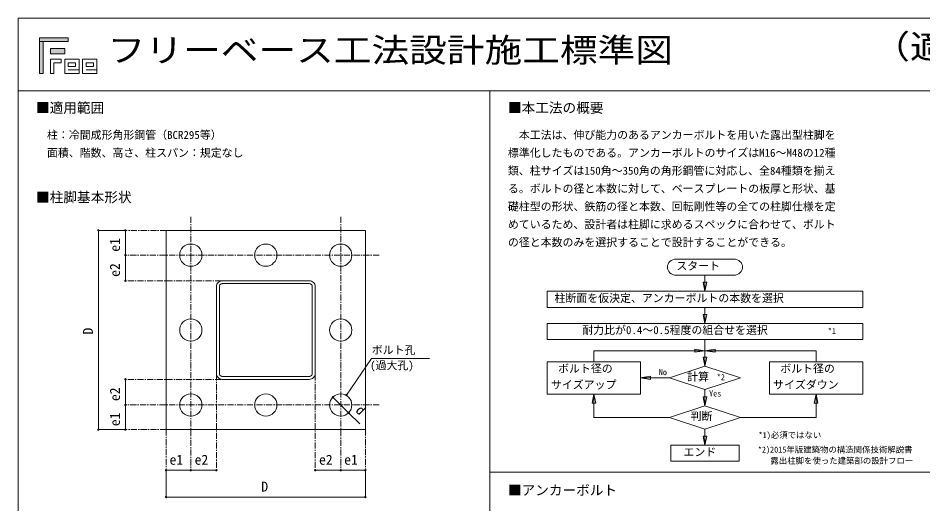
# Model space of a CAD drawing. Units: millimetres, scale not verified. Extents: x -29750 to 29507, y -17676 to 20635.
# Drawn here: x -29750 to -10813, y 10195 to 20375 of the extents above; entities that cross this region are included whole.
import ezdxf
from ezdxf.enums import TextEntityAlignment as Align

# ---------------------------------------------------------------- set-up
doc = ezdxf.new("R2010")
doc.units = ezdxf.units.MM
doc.header["$LTSCALE"] = 30
doc.linetypes.add('USER1', pattern=[6.773333, 4.233333, -0.846667, 0.846667, -0.846667])
for name, color, linetype, lineweight in [('0-1_0-F', 7, 'Continuous', 9), ('0-2_0-8_文字', 7, 'Continuous', 18), ('0-3_0-0', 7, 'Continuous', 9)]:
    doc.layers.add(name, color=color, linetype=linetype, lineweight=lineweight)
doc.styles.add('ＭＳ ゴシック', font='')
doc.styles.get('ＭＳ ゴシック').set_extended_font_data('MS Gothic')

msp = doc.modelspace()

# ---------------------------------------------------------------- linework, layer by layer
at = {"layer": '0-1_0-F'}
for p, q in [((-29299.66, 19962.43), (-29299.66, 19887.43)), ((-29299.66, 19962.43), (-28699.66, 19962.43)), ((-29299.66, 19887.43), (-29299.66, 19212.43)), ((-29299.66, 19887.43), (-28699.66, 19887.43)), ((-29299.66, 19887.43), (-29224.66, 19887.43)), ((-29224.66, 19887.43), (-29224.66, 19212.43)), ((-28699.66, 19962.43), (-28699.66, 19887.43)), ((-29074.66, 19737.43), (-28774.66, 19737.43)), ((-29074.66, 19737.43), (-29074.66, 19624.93)), ((-28774.66, 19737.43), (-28774.66, 19624.93)), ((-29074.66, 19624.93), (-28774.66, 19624.93)), ((-29074.66, 19512.43), (-29074.66, 19212.43)), ((-28774.66, 19512.43), (-28474.66, 19512.43)), ((-28474.66, 19512.43), (-28474.66, 19212.43)), ((-28399.66, 19512.43), (-28099.66, 19512.43)), ((-28099.66, 19512.43), (-28099.66, 19212.43)), ((-28999.66, 19437.43), (-28999.66, 19212.43)), ((-28849.66, 19437.43), (-28999.66, 19437.43)), ((-29299.66, 19212.43), (-29224.66, 19212.43)), ((-28999.66, 19212.43), (-29074.66, 19212.43)), ((-28474.66, 19287.43), (-28699.66, 19287.43)), ((-28099.66, 19287.43), (-28324.66, 19287.43))]:
    msp.add_line(p, q, dxfattribs=at)
for points in [[(-29074.66, 19512.43), (-28849.66, 19512.43), (-28849.66, 19437.43)], [(-28774.66, 19512.43), (-28774.66, 19212.43), (-28474.66, 19212.43)], [(-28399.66, 19512.43), (-28399.66, 19212.43), (-28099.66, 19212.43)]]:
    msp.add_lwpolyline(points, dxfattribs=at)
for points in [[(-28699.66, 19437.43), (-28699.66, 19362.43), (-28549.66, 19362.43), (-28549.66, 19437.43)], [(-28324.66, 19437.43), (-28324.66, 19362.43), (-28174.66, 19362.43), (-28174.66, 19437.43)]]:
    msp.add_lwpolyline(points, close=True, dxfattribs=at)
for points in [[(-29299.66, 19962.43), (-28699.66, 19962.43), (-29299.66, 19887.43), (-28699.66, 19887.43)], [(-29299.66, 19887.43), (-29224.66, 19887.43), (-29299.66, 19212.43), (-29224.66, 19212.43)], [(-29074.66, 19737.43), (-28774.66, 19737.43), (-29074.66, 19624.93), (-28774.66, 19624.93)]]:
    msp.add_solid(points, dxfattribs=at)
at = {"layer": '0-2_0-8_文字', "lineweight": 9}
for p, q in [((-29749.66, 20374.93), (-29749.66, -17675.56)), ((-29299.66, 19962.43), (-29299.66, 19887.43)), ((-29299.66, 19962.43), (-28699.66, 19962.43)), ((-29299.66, 19887.43), (-29299.66, 19212.43)), ((-29299.66, 19887.43), (-28699.66, 19887.43)), ((-29299.66, 19887.43), (-29224.66, 19887.43)), ((-29224.66, 19887.43), (-29224.66, 19212.43)), ((-28699.66, 19962.43), (-28699.66, 19887.43)), ((-29074.66, 19737.43), (-28774.66, 19737.43)), ((-29074.66, 19737.43), (-29074.66, 19624.93)), ((-28774.66, 19737.43), (-28774.66, 19624.93)), ((-29074.66, 19624.93), (-28774.66, 19624.93)), ((-29074.66, 19512.43), (-29074.66, 19212.43)), ((-28774.66, 19512.43), (-28474.66, 19512.43)), ((-28474.66, 19512.43), (-28474.66, 19212.43)), ((-28399.66, 19512.43), (-28099.66, 19512.43)), ((-28099.66, 19512.43), (-28099.66, 19212.43)), ((-28999.66, 19437.43), (-28999.66, 19212.43)), ((-28849.66, 19437.43), (-28999.66, 19437.43)), ((-29299.66, 19212.43), (-29224.66, 19212.43)), ((-28999.66, 19212.43), (-29074.66, 19212.43)), ((-28474.66, 19287.43), (-28699.66, 19287.43)), ((-28099.66, 19287.43), (-28324.66, 19287.43)), ((-19873.62, 18852.91), (-19873.62, -17675.56)), ((-26651.83, 11752.32), (-26651.83, 15924.65)), ((-26651.83, 15924.65), (-22479.5, 15924.65)), ((-22479.5, 15924.65), (-22479.5, 11752.32)), ((-25599.65, 14748.39), (-25597.26, 14772.59)), ((-25597.26, 14772.59), (-25590.2, 14795.87)), ((-25590.2, 14795.87), (-25578.74, 14817.32)), ((-25578.74, 14817.32), (-25563.31, 14836.12)), ((-25563.31, 14836.12), (-25544.5, 14851.55)), ((-25544.5, 14851.55), (-25523.05, 14863.02)), ((-25536.42, 14760.49), (-25532.89, 14772.13)), ((-25532.89, 14772.13), (-25527.15, 14782.85)), ((-25527.15, 14782.85), (-25519.44, 14792.25)), ((-25523.05, 14863.02), (-25499.78, 14870.08)), ((-25519.44, 14792.25), (-25510.04, 14799.97)), ((-25510.04, 14799.97), (-25499.31, 14805.7)), ((-25499.78, 14870.08), (-25475.57, 14872.46)), ((-25499.31, 14805.7), (-25487.67, 14809.23)), ((-25487.67, 14809.23), (-25475.57, 14810.42)), ((-25475.57, 14872.46), (-24565.67, 14872.46)), ((-25475.57, 14810.42), (-24565.67, 14810.42)), ((-24565.67, 14872.46), (-23655.76, 14872.46)), ((-24565.67, 14810.42), (-23655.76, 14810.42)), ((-23655.76, 14872.46), (-23631.56, 14870.08)), ((-23655.76, 14810.42), (-23643.66, 14809.23)), ((-23643.66, 14809.23), (-23632.02, 14805.7)), ((-23632.02, 14805.7), (-23621.3, 14799.97)), ((-23631.56, 14870.08), (-23608.28, 14863.02)), ((-23621.3, 14799.97), (-23611.89, 14792.25)), ((-23611.89, 14792.25), (-23604.18, 14782.85)), ((-23608.28, 14863.02), (-23586.83, 14851.55)), ((-23604.18, 14782.85), (-23598.45, 14772.13)), ((-23598.45, 14772.13), (-23594.92, 14760.49)), ((-23586.83, 14851.55), (-23568.03, 14836.12)), ((-23568.03, 14836.12), (-23552.6, 14817.32)), ((-23552.6, 14817.32), (-23541.13, 14795.87)), ((-23541.13, 14795.87), (-23534.07, 14772.59)), ((-23534.07, 14772.59), (-23531.69, 14748.39)), ((-25599.65, 13838.48), (-25599.65, 14748.39)), ((-25537.61, 14748.39), (-25536.42, 14760.49)), ((-25537.61, 13838.48), (-25537.61, 14748.39)), ((-23594.92, 14760.49), (-23593.72, 14748.39)), ((-23593.72, 14748.39), (-23593.72, 13838.48)), ((-23531.69, 14748.39), (-23531.69, 13838.48)), ((-25599.65, 12928.58), (-25599.65, 13838.48)), ((-25537.61, 12928.58), (-25537.61, 13838.48)), ((-23593.72, 13838.48), (-23593.72, 12928.58)), ((-23531.69, 13838.48), (-23531.69, 12928.58)), ((-25597.26, 12904.37), (-25599.65, 12928.58)), ((-25590.2, 12881.1), (-25597.26, 12904.37)), ((-25578.74, 12859.65), (-25590.2, 12881.1)), ((-25536.42, 12916.48), (-25537.61, 12928.58)), ((-25532.89, 12904.84), (-25536.42, 12916.48)), ((-25527.15, 12894.11), (-25532.89, 12904.84)), ((-25519.44, 12884.71), (-25527.15, 12894.11)), ((-25510.04, 12877), (-25519.44, 12884.71)), ((-25499.31, 12871.26), (-25510.04, 12877)), ((-23621.3, 12877), (-23632.02, 12871.26)), ((-23611.89, 12884.71), (-23621.3, 12877)), ((-23604.18, 12894.11), (-23611.89, 12884.71)), ((-23598.45, 12904.84), (-23604.18, 12894.11)), ((-23594.92, 12916.48), (-23598.45, 12904.84)), ((-23593.72, 12928.58), (-23594.92, 12916.48)), ((-23541.13, 12881.1), (-23552.6, 12859.65)), ((-23534.07, 12904.37), (-23541.13, 12881.1)), ((-23531.69, 12928.58), (-23534.07, 12904.37)), ((-25563.31, 12840.84), (-25578.74, 12859.65)), ((-25544.5, 12825.41), (-25563.31, 12840.84)), ((-25523.05, 12813.95), (-25544.5, 12825.41)), ((-25499.78, 12806.89), (-25523.05, 12813.95)), ((-25475.57, 12804.5), (-25499.78, 12806.89)), ((-25487.67, 12867.73), (-25499.31, 12871.26)), ((-25475.57, 12866.54), (-25487.67, 12867.73)), ((-24565.67, 12866.54), (-25475.57, 12866.54)), ((-24565.67, 12804.5), (-25475.57, 12804.5)), ((-23655.76, 12866.54), (-24565.67, 12866.54)), ((-23655.76, 12804.5), (-24565.67, 12804.5)), ((-23643.66, 12867.73), (-23655.76, 12866.54)), ((-23631.56, 12806.89), (-23655.76, 12804.5)), ((-23632.02, 12871.26), (-23643.66, 12867.73)), ((-23608.28, 12813.95), (-23631.56, 12806.89)), ((-23586.83, 12825.41), (-23608.28, 12813.95)), ((-23568.03, 12840.84), (-23586.83, 12825.41)), ((-23552.6, 12859.65), (-23568.03, 12840.84)), ((-22479.5, 11752.32), (-26651.83, 11752.32)), ((-19873.62, 10862.31), (-121.54, 10862.31))]:
    msp.add_line(p, q, dxfattribs=at)
at = {"layer": '0-2_0-8_文字', "color": 5, "linetype": 'USER1'}
for p, q in [((-26134.84, 16209.92), (-26134.84, 10900.21)), ((-22996.49, 16209.92), (-22996.49, 10900.21)), ((-26651.83, 15924.65), (-27503.94, 15924.65)), ((-22194.23, 15407.66), (-27503.94, 15407.66)), ((-25499.78, 14872.46), (-27503.94, 14872.46)), ((-25599.65, 12904.37), (-25599.65, 10900.21)), ((-23531.69, 12904.37), (-23531.69, 10900.21)), ((-25499.78, 12804.5), (-27503.94, 12804.5)), ((-22194.23, 12269.31), (-27503.94, 12269.31)), ((-26651.83, 11752.32), (-27503.94, 11752.32)), ((-26651.83, 11752.32), (-26651.83, 10900.21)), ((-22479.5, 11752.32), (-22479.5, 10900.21))]:
    msp.add_line(p, q, dxfattribs=at)
at = {"layer": '0-2_0-8_文字', "color": 5}
for p, q in [((-28067.53, 11752.32), (-28067.53, 15924.65)), ((-27503.94, 15924.65), (-28067.53, 15924.65)), ((-14773.93, 15324.63), (-15973.93, 15324.63)), ((-15973.93, 14987.13), (-14773.93, 14987.13)), ((-15373.93, 14987.13), (-15373.93, 14649.63)), ((-15373.93, 14649.63), (-15411.19, 14839.8)), ((-15411.19, 14839.8), (-15336.67, 14839.8)), ((-15373.93, 14649.63), (-15336.67, 14839.8)), ((-18673.93, 14649.63), (-18673.93, 14312.13)), ((-12073.93, 14649.63), (-18673.93, 14649.63)), ((-12073.93, 14312.13), (-12073.93, 14649.63)), ((-18673.93, 14312.13), (-12073.93, 14312.13)), ((-15373.93, 14312.13), (-15373.93, 13974.63)), ((-15373.93, 13974.63), (-15411.19, 14164.8)), ((-15411.19, 14164.8), (-15336.67, 14164.8)), ((-15373.93, 13974.63), (-15336.67, 14164.8)), ((-18673.93, 13974.63), (-18673.93, 13637.13)), ((-12073.93, 13974.63), (-18673.93, 13974.63)), ((-12073.93, 13637.13), (-12073.93, 13974.63)), ((-18673.93, 13637.13), (-12073.93, 13637.13)), ((-15373.93, 13637.13), (-15373.93, 13079.91)), ((-17698.93, 13404.75), (-17698.93, 13172.38)), ((-17698.93, 13404.75), (-13048.93, 13404.75)), ((-15373.93, 13404.75), (-15585.24, 13438.29)), ((-15585.24, 13371.22), (-15585.24, 13438.29)), ((-15373.93, 13404.75), (-15585.24, 13371.22)), ((-15373.93, 13079.91), (-15411.19, 13270.08)), ((-15411.19, 13270.08), (-15336.67, 13270.08)), ((-15373.93, 13404.75), (-15162.63, 13438.29)), ((-15373.93, 13404.75), (-15162.63, 13371.22)), ((-15373.93, 13079.91), (-15336.67, 13270.08)), ((-15162.63, 13438.29), (-15162.63, 13371.22)), ((-13048.93, 13404.75), (-13048.93, 13172.38)), ((-22353.57, 13244.26), (-22877.1, 12476.11)), ((-21139.22, 13244.26), (-22353.57, 13244.26)), ((-16723.93, 13172.38), (-18673.93, 13172.38)), ((-18673.93, 13172.38), (-18673.93, 12497.38)), ((-12073.93, 13172.38), (-14023.93, 13172.38)), ((-14023.93, 13172.38), (-14023.93, 12497.38)), ((-27503.94, 12269.31), (-27503.94, 12804.5)), ((-16723.93, 12834.88), (-16512.63, 12868.41)), ((-16723.93, 12834.88), (-16115.68, 12834.88)), ((-16723.93, 12834.88), (-16512.63, 12801.35)), ((-16512.63, 12868.41), (-16512.63, 12801.35)), ((-17698.93, 12497.38), (-17736.19, 12307.2)), ((-17698.93, 12497.38), (-17661.67, 12307.2)), ((-17698.93, 12497.38), (-17698.93, 12007.33)), ((-15373.93, 12250.3), (-15411.19, 12440.48)), ((-15411.19, 12440.48), (-15336.67, 12440.48)), ((-15373.93, 12250.3), (-15336.67, 12440.48)), ((-13048.93, 12497.38), (-13086.19, 12307.2)), ((-13048.93, 12497.38), (-13011.67, 12307.2)), ((-13048.93, 12497.38), (-13048.93, 12007.33)), ((-27503.94, 12269.31), (-27503.94, 11752.32)), ((-17661.67, 12307.2), (-17736.19, 12307.2)), ((-13011.67, 12307.2), (-13086.19, 12307.2)), ((-16115.68, 12007.33), (-17698.93, 12007.33)), ((-14632.18, 12007.33), (-13048.93, 12007.33)), ((-27503.94, 11752.32), (-28067.53, 11752.32)), ((-15411.19, 11614.98), (-15336.67, 11614.98)), ((-15373.93, 11424.81), (-15336.67, 11614.98)), ((-16086.43, 11087.31), (-16086.43, 11424.81)), ((-14661.43, 11087.31), (-16086.43, 11087.31)), ((-26134.84, 10900.21), (-26651.83, 10900.21)), ((-26651.83, 10900.21), (-26651.83, 10336.62)), ((-26134.84, 10900.21), (-25599.65, 10900.21)), ((-22996.49, 10900.21), (-23531.69, 10900.21)), ((-22479.5, 10900.21), (-22996.49, 10900.21)), ((-22479.5, 10900.21), (-22479.5, 10336.62)), ((-22479.5, 10336.62), (-26651.83, 10336.62))]:
    msp.add_line(p, q, dxfattribs=at)
at = {"layer": '0-2_0-8_文字', "lineweight": 9}
for points in [[(-29074.66, 19512.43), (-28849.66, 19512.43), (-28849.66, 19437.43)], [(-28774.66, 19512.43), (-28774.66, 19212.43), (-28474.66, 19212.43)], [(-28399.66, 19512.43), (-28399.66, 19212.43), (-28099.66, 19212.43)]]:
    msp.add_lwpolyline(points, dxfattribs=at)
for points in [[(-28699.66, 19437.43), (-28699.66, 19362.43), (-28549.66, 19362.43), (-28549.66, 19437.43)], [(-28324.66, 19437.43), (-28324.66, 19362.43), (-28174.66, 19362.43), (-28174.66, 19437.43)]]:
    msp.add_lwpolyline(points, close=True, dxfattribs=at)
at = {"layer": '0-2_0-8_文字', "color": 5}
for points in [[(-27503.94, 15924.65), (-27503.94, 15407.66), (-27503.94, 14872.46)], [(-18673.93, 12497.38), (-16723.93, 12497.38), (-16723.93, 13172.38)], [(-15373.93, 13079.91), (-16115.68, 12834.88), (-15373.93, 12589.86)], [(-15373.93, 13079.91), (-14632.18, 12834.88), (-15373.93, 12589.86)], [(-14023.93, 12497.38), (-12073.93, 12497.38), (-12073.93, 13172.38)], [(-15373.93, 12589.86), (-15373.93, 12252.36), (-14632.18, 12007.33), (-15373.93, 11762.31)], [(-23161, 12433.81), (-22831.99, 12104.8), (-22598.41, 11871.23)], [(-15373.93, 12252.36), (-16115.68, 12007.33), (-15373.93, 11762.31)], [(-15373.93, 11762.31), (-15373.93, 11424.81), (-15411.19, 11614.98)], [(-16086.43, 11424.81), (-14661.43, 11424.81), (-14661.43, 11087.31)]]:
    msp.add_lwpolyline(points, dxfattribs=at)
at = {"layer": '0-2_0-8_文字', "lineweight": 9}
for centre in [(-26134.84, 15407.66), (-24565.67, 15407.66), (-22996.49, 15407.66), (-26134.84, 13838.48), (-22996.49, 13838.48), (-26134.84, 12269.31), (-24565.67, 12269.31), (-22996.49, 12269.31)]:
    msp.add_circle(centre, 232.65, dxfattribs=at)
at = {"layer": '0-2_0-8_文字', "color": 5}
for centre, start, end in [((-28067.53, 15924.65), 90, 180), ((-28067.53, 15924.65), 180, 270), ((-28067.53, 15924.65), 0, 90), ((-28067.53, 15924.65), 270, 360), ((-27503.94, 15924.65), 90, 180), ((-27503.94, 15924.65), 180, 270), ((-27503.94, 15924.65), 0, 90), ((-27503.94, 15924.65), 270, 360), ((-27503.94, 15407.66), 90, 180), ((-27503.94, 15407.66), 90, 180), ((-27503.94, 15407.66), 180, 270), ((-27503.94, 15407.66), 180, 270), ((-27503.94, 15407.66), 0, 90), ((-27503.94, 15407.66), 0, 90), ((-27503.94, 15407.66), 270, 360), ((-27503.94, 15407.66), 270, 360), ((-27503.94, 14872.46), 90, 180), ((-27503.94, 14872.46), 180, 270), ((-27503.94, 14872.46), 0, 90), ((-27503.94, 14872.46), 270, 360), ((-27503.94, 12804.5), 90, 180), ((-27503.94, 12804.5), 180, 270), ((-27503.94, 12804.5), 0, 90), ((-27503.94, 12804.5), 270, 360), ((-23161, 12433.81), 90, 180), ((-23161, 12433.81), 180, 270), ((-23161, 12433.81), 0, 90), ((-23161, 12433.81), 270, 0), ((-22877.1, 12476.11), 90, 180), ((-22877.1, 12476.11), 180, 270), ((-22877.1, 12476.11), 0, 90), ((-22877.1, 12476.11), 270, 360), ((-27503.94, 12269.31), 90, 180), ((-27503.94, 12269.31), 180, 270), ((-27503.94, 12269.31), 0, 90), ((-27503.94, 12269.31), 270, 360), ((-22831.99, 12104.8), 90, 180), ((-22831.99, 12104.8), 0, 90), ((-22831.99, 12104.8), 180, 270), ((-22831.99, 12104.8), 270, 360), ((-28067.53, 11752.32), 90, 180), ((-28067.53, 11752.32), 180, 270), ((-28067.53, 11752.32), 0, 90), ((-28067.53, 11752.32), 270, 360), ((-27503.94, 11752.32), 90, 180), ((-27503.94, 11752.32), 90, 180), ((-27503.94, 11752.32), 180, 270), ((-27503.94, 11752.32), 180, 270), ((-27503.94, 11752.32), 0, 90), ((-27503.94, 11752.32), 0, 90), ((-27503.94, 11752.32), 270, 360), ((-27503.94, 11752.32), 270, 360), ((-26651.83, 10900.21), 90, 180), ((-26651.83, 10900.21), 90, 180), ((-26651.83, 10900.21), 180, 270), ((-26651.83, 10900.21), 180, 270), ((-26651.83, 10900.21), 360, 90), ((-26651.83, 10900.21), 360, 90), ((-26651.83, 10900.21), 270, 0), ((-26651.83, 10900.21), 270, 0), ((-26134.84, 10900.21), 90, 180), ((-26134.84, 10900.21), 180, 270), ((-26134.84, 10900.21), 0, 90), ((-26134.84, 10900.21), 270, 360), ((-25599.65, 10900.21), 90, 180), ((-25599.65, 10900.21), 180, 270), ((-25599.65, 10900.21), 0, 90), ((-25599.65, 10900.21), 270, 360), ((-23531.69, 10900.21), 90, 180), ((-23531.69, 10900.21), 180, 270), ((-23531.69, 10900.21), 0, 90), ((-23531.69, 10900.21), 270, 360), ((-22996.49, 10900.21), 90, 180), ((-22996.49, 10900.21), 180, 270), ((-22996.49, 10900.21), 0, 90), ((-22996.49, 10900.21), 270, 360), ((-22479.5, 10900.21), 90, 180), ((-22479.5, 10900.21), 180, 270), ((-22479.5, 10900.21), 0, 90), ((-22479.5, 10900.21), 270, 360), ((-26651.83, 10336.62), 90, 180), ((-26651.83, 10336.62), 180, 270), ((-26651.83, 10336.62), 360, 90), ((-26651.83, 10336.62), 270, 0), ((-22479.5, 10336.62), 90, 180), ((-22479.5, 10336.62), 180, 270), ((-22479.5, 10336.62), 0, 90), ((-22479.5, 10336.62), 270, 360)]:
    msp.add_arc(centre, 15, start, end, dxfattribs=at)
for centre, start_param, end_param in [((-15973.93, 15155.88), 1.57079633, 4.71238898), ((-14773.93, 15155.88), 4.71238898, 7.85398163)]:
    msp.add_ellipse(centre, major_axis=(187.5, 0), ratio=0.9, start_param=start_param, end_param=end_param, dxfattribs=at)
at = {"layer": '0-2_0-8_文字'}
for points in [[(-29299.66, 19962.43), (-28699.66, 19962.43), (-29299.66, 19887.43), (-28699.66, 19887.43)], [(-29299.66, 19887.43), (-29224.66, 19887.43), (-29299.66, 19212.43), (-29224.66, 19212.43)], [(-29074.66, 19737.43), (-28774.66, 19737.43), (-29074.66, 19624.93), (-28774.66, 19624.93)]]:
    msp.add_solid(points, dxfattribs=at)
at = {"layer": '0-3_0-0'}
for p, q in [((-29749.66, 20374.93), (-29749.66, -17675.56)), ((-29749.66, 20374.93), (29506.58, 20374.93)), ((29506.58, 18852.91), (-29749.66, 18852.91))]:
    msp.add_line(p, q, dxfattribs=at)

# ---------------------------------------------------------------- texts
at = {"layer": '0-2_0-8_文字', "style": 'ＭＳ ゴシック', "width": 1.15}
for s, p in [('（適用柱サイズ\u3000□300x300～□350x350）', (-11872.58, 19376.83)), ('フリーベース工法設計施工標準図', (-27874.66, 19301.83))]:
    msp.add_text(s, height=502.8, dxfattribs=at).set_placement(p, align=Align.BOTTOM_LEFT)
at = {"layer": '0-2_0-8_文字', "style": 'ＭＳ ゴシック'}
for s, height, p in [('■適用範囲', 209.5, (-29374.66, 18327.8)), ('■本工法の概要', 209.5, (-19498.62, 18327.8)), ('\u3000柱：冷間成形角形鋼管（BCR295等）', 167.6, (-29374.66, 17792.23)), ('\u3000本工法は、伸び能力のあるアンカーボルトを用いた露出型柱脚を', 167.6, (-19498.62, 17792.23)), ('\u3000面積、階数、高さ、柱スパン：規定なし', 167.6, (-29374.66, 17417.23)), ('標準化したものである。アンカーボルトのサイズはM16～M48の12種', 167.6, (-19498.62, 17417.23)), ('類、柱サイズは150角～350角の角形鋼管に対応し、全84種類を揃え', 167.6, (-19498.62, 17042.23)), ('る。ボルトの径と本数に対して、ベースプレートの板厚と形状、基', 167.6, (-19498.62, 16667.23)), ('■柱脚基本形状', 209.5, (-29374.66, 16452.8)), ('礎柱型の形状、鉄筋の径と本数、回転剛性等の全ての柱脚仕様を定', 167.6, (-19498.62, 16292.23)), ('めているため、設計者は柱脚に求めるスペックに合わせて、ボルト', 167.6, (-19498.62, 15917.23)), ('の径と本数のみを選択することで設計することができる。', 167.6, (-19498.62, 15542.23)), ('スタート', 167.6, (-15973.93, 15048.18)), ('柱断面を仮決定、アンカーボルトの本数を選択', 167.6, (-18523.93, 14373.18)), ('耐力比が0.4～0.5程度の組合せを選択', 167.6, (-17942.08, 13702.67)), ('*1', 125.7, (-12804.73, 13716.01)), ('ボルト孔', 167.6, (-22347.75, 13285.7)), ('(過大孔)', 167.6, (-22382.28, 12963.79)), ('ボルト径の', 167.6, (-18448.93, 12895.93)), ('ボルト径の', 167.6, (-13798.93, 12895.93)), ('No', 125.7, (-16340.68, 12855.36)), ('計算', 167.6, (-15748.93, 12727.18)), ('*2', 125.7, (-15127.19, 12749.63)), ('サイズアップ', 167.6, (-18598.93, 12558.43)), ('サイズダウン', 167.6, (-13948.93, 12558.43)), (' Yes', 125.7, (-15373.93, 12407.83)), ('判断', 167.6, (-15673.93, 11899.63)), ('*1)必須ではない', 125.7, (-14253.09, 11535.69)), ('エンド', 167.6, (-15823.93, 11148.36)), ('*2)2015年版建築物の構造関係技術解説書', 125.7, (-14268.66, 11232)), ('e1', 209.5, (-26580.83, 10953.09)), ('e2', 209.5, (-26054.74, 10953.09)), ('e2', 209.5, (-23451.59, 10953.09)), ('e1', 209.5, (-22925.5, 10953.09)), ('   露出柱脚を使った建築部の設計フロー', 125.7, (-14262.06, 10998.2)), ('D', 209.5, (-24659.42, 10389.5)), ('■アンカーボルト', 209.5, (-19498.62, 10315.18))]:
    msp.add_text(s, height=height, dxfattribs=at).set_placement(p, align=Align.BOTTOM_LEFT)
for s, rotation, p in [('e1', 90, (-27556.81, 15478.65)), ('e2', 90, (-27556.81, 14952.56)), ('D', 90, (-28120.4, 13744.73)), ('e2', 90, (-27556.81, 12349.41)), ('d', 315, (-22746.49, 12093.58)), ('e1', 90, (-27556.81, 11823.31))]:
    msp.add_text(s, height=209.5, rotation=rotation, dxfattribs=at).set_placement(p, align=Align.BOTTOM_LEFT)
at = {"layer": '0-3_0-0', "style": 'ＭＳ ゴシック', "width": 1.15}
msp.add_text('フリーベース工法設計施工標準図', height=502.8, dxfattribs=at).set_placement((-27874.66, 19301.83), align=Align.BOTTOM_LEFT)

doc.saveas('drawing.dxf')
